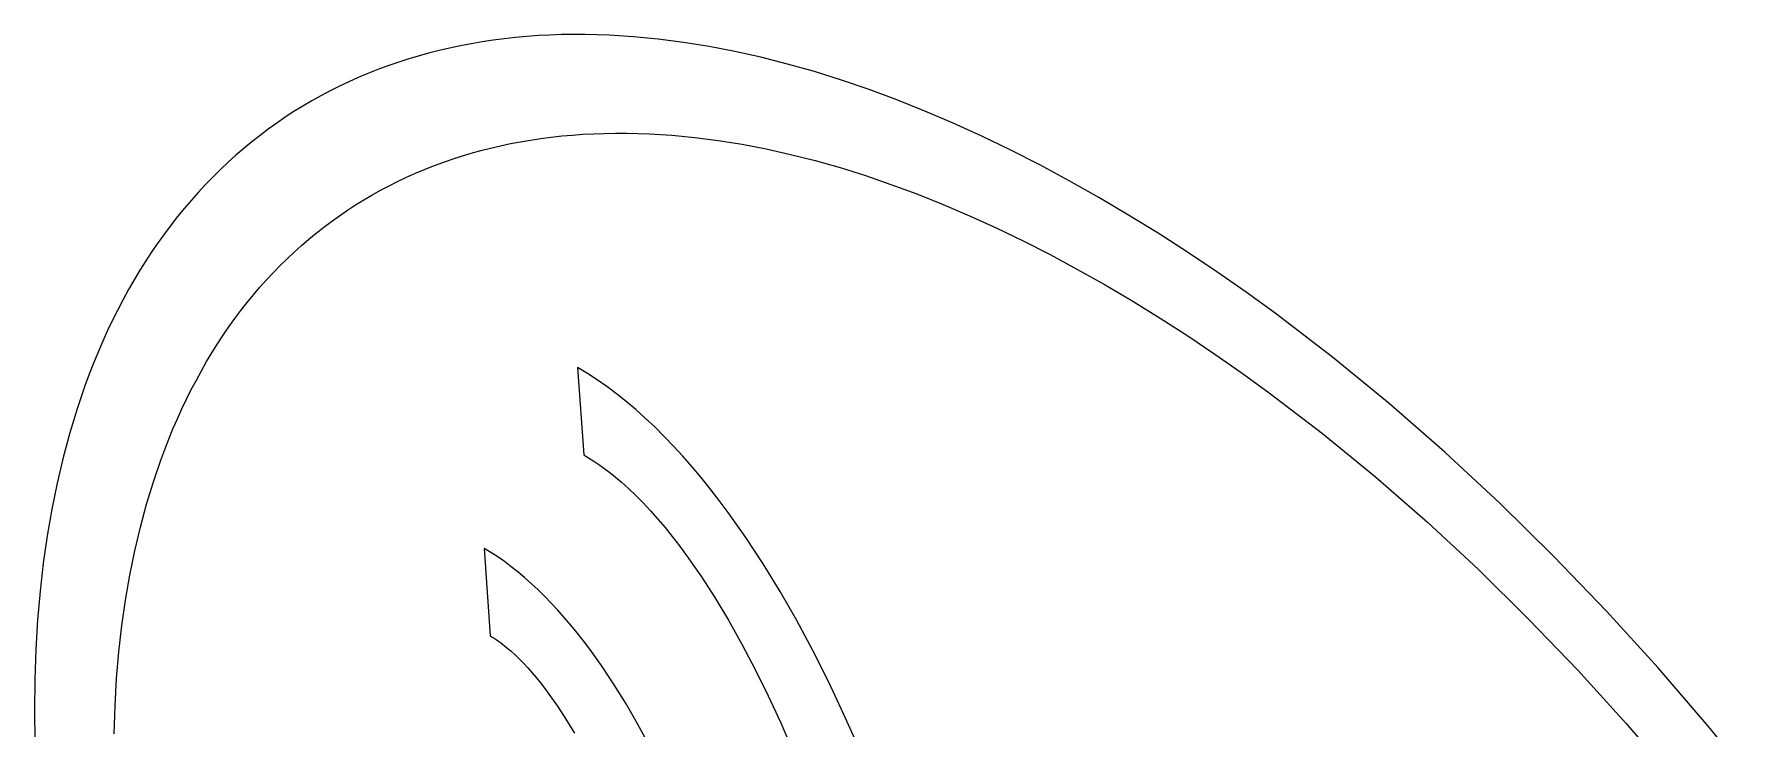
# Model space of a CAD drawing. Header units: millimetres. Extents: x -219 to 4970, y -9 to 3393.
# Drawn here: x 3511.08 to 3529.61, y 1907.52 to 1914.98 of the extents above; entities that cross this region are included whole.
import ezdxf

# ---------------------------------------------------------------- set-up
doc = ezdxf.new("R2010")
doc.units = ezdxf.units.MM
doc.layers.add('ZANO_R', color=7, linetype='Continuous', lineweight=0)

msp = doc.modelspace()

# ---------------------------------------------------------------- linework, layer by layer
at = {"layer": 'ZANO_R'}
for p, q in [((3515.435, 1914.808), (3515.322, 1914.78)), ((3515.549, 1914.835), (3515.435, 1914.808)), ((3515.664, 1914.859), (3515.549, 1914.835)), ((3515.78, 1914.881), (3515.664, 1914.859)), ((3515.898, 1914.901), (3515.78, 1914.881)), ((3516.017, 1914.919), (3515.898, 1914.901)), ((3516.136, 1914.935), (3516.017, 1914.919)), ((3516.257, 1914.948), (3516.136, 1914.935)), ((3516.379, 1914.959), (3516.257, 1914.948)), ((3516.503, 1914.968), (3516.379, 1914.959)), ((3516.627, 1914.974), (3516.503, 1914.968)), ((3516.752, 1914.979), (3516.627, 1914.974)), ((3516.879, 1914.981), (3516.752, 1914.979)), ((3517.006, 1914.98), (3516.879, 1914.981)), ((3517.265, 1914.973), (3517.006, 1914.98)), ((3517.527, 1914.957), (3517.265, 1914.973)), ((3517.793, 1914.931), (3517.527, 1914.957)), ((3518.064, 1914.896), (3517.793, 1914.931)), ((3518.338, 1914.852), (3518.064, 1914.896)), ((3518.616, 1914.799), (3518.338, 1914.852)), ((3514.883, 1914.643), (3514.776, 1914.604)), ((3514.991, 1914.68), (3514.883, 1914.643)), ((3515.1, 1914.716), (3514.991, 1914.68)), ((3515.21, 1914.749), (3515.1, 1914.716)), ((3515.322, 1914.78), (3515.21, 1914.749)), ((3518.897, 1914.736), (3518.616, 1914.799)), ((3519.183, 1914.663), (3518.897, 1914.736)), ((3519.471, 1914.582), (3519.183, 1914.663)), ((3514.464, 1914.472), (3514.363, 1914.424)), ((3514.567, 1914.518), (3514.464, 1914.472)), ((3514.671, 1914.562), (3514.567, 1914.518)), ((3514.776, 1914.604), (3514.671, 1914.562)), ((3519.764, 1914.49), (3519.471, 1914.582)), ((3520.059, 1914.389), (3519.764, 1914.49)), ((3514.066, 1914.267), (3513.97, 1914.21)), ((3514.164, 1914.321), (3514.066, 1914.267)), ((3514.263, 1914.374), (3514.164, 1914.321)), ((3514.363, 1914.424), (3514.263, 1914.374)), ((3520.358, 1914.279), (3520.059, 1914.389)), ((3520.659, 1914.158), (3520.358, 1914.279)), ((3513.782, 1914.091), (3513.69, 1914.028)), ((3513.875, 1914.151), (3513.782, 1914.091)), ((3513.97, 1914.21), (3513.875, 1914.151)), ((3520.964, 1914.028), (3520.659, 1914.158)), ((3513.51, 1913.896), (3513.422, 1913.827)), ((3513.599, 1913.963), (3513.51, 1913.896)), ((3513.69, 1914.028), (3513.599, 1913.963)), ((3516.642, 1913.877), (3516.755, 1913.89)), ((3516.755, 1913.89), (3516.869, 1913.9)), ((3516.869, 1913.9), (3516.983, 1913.908)), ((3516.983, 1913.908), (3517.099, 1913.914)), ((3517.099, 1913.914), (3517.216, 1913.918)), ((3517.216, 1913.918), (3517.334, 1913.92)), ((3517.334, 1913.92), (3517.453, 1913.92)), ((3517.453, 1913.92), (3517.693, 1913.913)), ((3517.693, 1913.913), (3517.937, 1913.898)), ((3517.937, 1913.898), (3518.185, 1913.874)), ((3521.272, 1913.888), (3520.964, 1914.028)), ((3521.583, 1913.738), (3521.272, 1913.888)), ((3513.336, 1913.756), (3513.251, 1913.683)), ((3513.422, 1913.827), (3513.336, 1913.756)), ((3515.677, 1913.674), (3515.78, 1913.704)), ((3515.78, 1913.704), (3515.884, 1913.733)), ((3515.884, 1913.733), (3515.989, 1913.76)), ((3515.989, 1913.76), (3516.095, 1913.785)), ((3516.095, 1913.785), (3516.202, 1913.807)), ((3516.202, 1913.807), (3516.311, 1913.828)), ((3516.311, 1913.828), (3516.42, 1913.846)), ((3516.42, 1913.846), (3516.531, 1913.863)), ((3516.531, 1913.863), (3516.642, 1913.877)), ((3518.185, 1913.874), (3518.437, 1913.842)), ((3518.437, 1913.842), (3518.693, 1913.801)), ((3518.693, 1913.801), (3518.951, 1913.751)), ((3518.951, 1913.751), (3519.214, 1913.692)), ((3521.896, 1913.579), (3521.583, 1913.738)), ((3513.085, 1913.53), (3513.005, 1913.451)), ((3513.167, 1913.607), (3513.085, 1913.53)), ((3513.251, 1913.683), (3513.167, 1913.607)), ((3515.181, 1913.489), (3515.278, 1913.53)), ((3515.278, 1913.53), (3515.376, 1913.569)), ((3515.376, 1913.569), (3515.475, 1913.606)), ((3515.475, 1913.606), (3515.575, 1913.641)), ((3515.575, 1913.641), (3515.677, 1913.674)), ((3519.214, 1913.692), (3519.479, 1913.625)), ((3519.479, 1913.625), (3519.748, 1913.549)), ((3519.748, 1913.549), (3520.02, 1913.464)), ((3522.212, 1913.409), (3521.896, 1913.579)), ((3512.925, 1913.369), (3512.848, 1913.286)), ((3513.005, 1913.451), (3512.925, 1913.369)), ((3514.805, 1913.306), (3514.897, 1913.355)), ((3514.897, 1913.355), (3514.99, 1913.402)), ((3514.99, 1913.402), (3515.085, 1913.447)), ((3515.085, 1913.447), (3515.181, 1913.489)), ((3520.02, 1913.464), (3520.295, 1913.369)), ((3520.295, 1913.369), (3520.574, 1913.266)), ((3522.531, 1913.229), (3522.212, 1913.409)), ((3512.772, 1913.201), (3512.697, 1913.113)), ((3512.848, 1913.286), (3512.772, 1913.201)), ((3514.449, 1913.092), (3514.536, 1913.148)), ((3514.536, 1913.148), (3514.625, 1913.203)), ((3514.625, 1913.203), (3514.714, 1913.255)), ((3514.714, 1913.255), (3514.805, 1913.306)), ((3520.574, 1913.266), (3520.855, 1913.154)), ((3520.855, 1913.154), (3521.139, 1913.033)), ((3522.85, 1913.04), (3522.531, 1913.229)), ((3512.624, 1913.024), (3512.553, 1912.933)), ((3512.697, 1913.113), (3512.624, 1913.024)), ((3514.196, 1912.91), (3514.279, 1912.972)), ((3514.279, 1912.972), (3514.364, 1913.033)), ((3514.364, 1913.033), (3514.449, 1913.092)), ((3521.139, 1913.033), (3521.425, 1912.903)), ((3523.168, 1912.844), (3522.85, 1913.04)), ((3512.483, 1912.839), (3512.414, 1912.744)), ((3512.553, 1912.933), (3512.483, 1912.839)), ((3513.955, 1912.711), (3514.034, 1912.78)), ((3514.034, 1912.78), (3514.114, 1912.846)), ((3514.114, 1912.846), (3514.196, 1912.91)), ((3521.425, 1912.903), (3521.715, 1912.763)), ((3523.485, 1912.64), (3523.168, 1912.844)), ((3512.347, 1912.647), (3512.282, 1912.548)), ((3512.414, 1912.744), (3512.347, 1912.647)), ((3513.801, 1912.569), (3513.877, 1912.641)), ((3513.877, 1912.641), (3513.955, 1912.711)), ((3521.715, 1912.763), (3522.006, 1912.615)), ((3522.006, 1912.615), (3522.301, 1912.456)), ((3523.8, 1912.429), (3523.485, 1912.64)), ((3512.219, 1912.446), (3512.156, 1912.343)), ((3512.282, 1912.548), (3512.219, 1912.446)), ((3513.58, 1912.342), (3513.652, 1912.42)), ((3513.652, 1912.42), (3513.725, 1912.496)), ((3513.725, 1912.496), (3513.801, 1912.569)), ((3522.301, 1912.456), (3522.598, 1912.289)), ((3524.113, 1912.21), (3523.8, 1912.429)), ((3512.096, 1912.238), (3512.037, 1912.131)), ((3512.156, 1912.343), (3512.096, 1912.238)), ((3513.439, 1912.181), (3513.509, 1912.263)), ((3513.509, 1912.263), (3513.58, 1912.342)), ((3522.598, 1912.289), (3522.895, 1912.113)), ((3512.037, 1912.131), (3511.98, 1912.022)), ((3513.305, 1912.013), (3513.371, 1912.098)), ((3513.371, 1912.098), (3513.439, 1912.181)), ((3522.895, 1912.113), (3523.191, 1911.93)), ((3524.425, 1911.984), (3524.113, 1912.21)), ((3511.925, 1911.911), (3511.871, 1911.798)), ((3511.98, 1912.022), (3511.925, 1911.911)), ((3513.176, 1911.837), (3513.239, 1911.926)), ((3513.239, 1911.926), (3513.305, 1912.013)), ((3523.191, 1911.93), (3523.486, 1911.74)), ((3525.042, 1911.512), (3524.425, 1911.984)), ((3511.819, 1911.683), (3511.768, 1911.567)), ((3511.871, 1911.798), (3511.819, 1911.683)), ((3513.053, 1911.654), (3513.113, 1911.747)), ((3513.113, 1911.747), (3513.176, 1911.837)), ((3523.486, 1911.74), (3523.779, 1911.544)), ((3511.768, 1911.567), (3511.719, 1911.448)), ((3512.936, 1911.464), (3512.993, 1911.56)), ((3512.993, 1911.56), (3513.053, 1911.654)), ((3523.779, 1911.544), (3524.071, 1911.34)), ((3525.652, 1911.013), (3525.042, 1911.512)), ((3511.672, 1911.328), (3511.627, 1911.205)), ((3511.719, 1911.448), (3511.672, 1911.328)), ((3512.825, 1911.266), (3512.879, 1911.366)), ((3512.879, 1911.366), (3512.936, 1911.464)), ((3516.978, 1911.37), (3516.925, 1911.401)), ((3516.925, 1911.401), (3516.992, 1910.461)), ((3517.031, 1911.338), (3516.978, 1911.37)), ((3517.135, 1911.27), (3517.031, 1911.338)), ((3524.071, 1911.34), (3524.362, 1911.13)), ((3511.627, 1911.205), (3511.542, 1910.955)), ((3512.72, 1911.061), (3512.771, 1911.165)), ((3512.771, 1911.165), (3512.825, 1911.266)), ((3517.24, 1911.197), (3517.135, 1911.27)), ((3517.344, 1911.119), (3517.24, 1911.197)), ((3517.447, 1911.037), (3517.344, 1911.119)), ((3524.362, 1911.13), (3524.937, 1910.69)), ((3511.542, 1910.955), (3511.463, 1910.697)), ((3512.621, 1910.849), (3512.67, 1910.956)), ((3512.67, 1910.956), (3512.72, 1911.061)), ((3517.55, 1910.949), (3517.447, 1911.037)), ((3517.653, 1910.858), (3517.55, 1910.949)), ((3526.252, 1910.49), (3525.652, 1911.013)), ((3512.529, 1910.63), (3512.574, 1910.741)), ((3512.574, 1910.741), (3512.621, 1910.849)), ((3517.754, 1910.762), (3517.653, 1910.858)), ((3517.856, 1910.661), (3517.754, 1910.762)), ((3511.463, 1910.697), (3511.392, 1910.432)), ((3512.485, 1910.518), (3512.529, 1910.63)), ((3517.956, 1910.556), (3517.856, 1910.661)), ((3518.056, 1910.447), (3517.956, 1910.556)), ((3524.937, 1910.69), (3525.504, 1910.226)), ((3511.392, 1910.432), (3511.328, 1910.159)), ((3512.363, 1910.171), (3512.442, 1910.404)), ((3512.442, 1910.404), (3512.485, 1910.518)), ((3516.992, 1910.461), (3517.032, 1910.438)), ((3517.032, 1910.438), (3517.072, 1910.413)), ((3517.072, 1910.413), (3517.112, 1910.387)), ((3517.112, 1910.387), (3517.152, 1910.359)), ((3517.152, 1910.359), (3517.192, 1910.331)), ((3518.156, 1910.334), (3518.056, 1910.447)), ((3526.842, 1909.942), (3526.252, 1910.49)), ((3517.192, 1910.331), (3517.232, 1910.301)), ((3517.232, 1910.301), (3517.272, 1910.271)), ((3517.272, 1910.271), (3517.312, 1910.239)), ((3517.312, 1910.239), (3517.392, 1910.172)), ((3518.254, 1910.217), (3518.156, 1910.334)), ((3518.352, 1910.096), (3518.254, 1910.217)), ((3525.504, 1910.226), (3526.063, 1909.738)), ((3511.328, 1910.159), (3511.271, 1909.879)), ((3512.29, 1909.931), (3512.363, 1910.171)), ((3517.392, 1910.172), (3517.472, 1910.1)), ((3517.472, 1910.1), (3517.551, 1910.025)), ((3517.551, 1910.025), (3517.63, 1909.945)), ((3518.449, 1909.971), (3518.352, 1910.096)), ((3511.271, 1909.879), (3511.221, 1909.592)), ((3512.223, 1909.684), (3512.29, 1909.931)), ((3517.63, 1909.945), (3517.709, 1909.861)), ((3517.709, 1909.861), (3517.787, 1909.772)), ((3518.545, 1909.842), (3518.449, 1909.971)), ((3518.735, 1909.573), (3518.545, 1909.842)), ((3527.421, 1909.372), (3526.842, 1909.942)), ((3512.164, 1909.43), (3512.223, 1909.684)), ((3517.787, 1909.772), (3517.865, 1909.68)), ((3517.865, 1909.68), (3517.943, 1909.584)), ((3526.063, 1909.738), (3526.613, 1909.228)), ((3511.221, 1909.592), (3511.179, 1909.297)), ((3515.956, 1909.435), (3515.919, 1909.457)), ((3515.919, 1909.457), (3515.985, 1908.517)), ((3515.992, 1909.412), (3515.956, 1909.435)), ((3517.943, 1909.584), (3518.02, 1909.484)), ((3518.02, 1909.484), (3518.097, 1909.381)), ((3518.921, 1909.29), (3518.735, 1909.573)), ((3511.179, 1909.297), (3511.145, 1908.996)), ((3512.111, 1909.169), (3512.164, 1909.43)), ((3516.066, 1909.365), (3515.992, 1909.412)), ((3516.139, 1909.314), (3516.066, 1909.365)), ((3516.212, 1909.259), (3516.139, 1909.314)), ((3516.285, 1909.202), (3516.212, 1909.259)), ((3518.097, 1909.381), (3518.173, 1909.273)), ((3518.173, 1909.273), (3518.249, 1909.162)), ((3519.103, 1908.992), (3518.921, 1909.29)), ((3527.989, 1908.781), (3527.421, 1909.372)), ((3512.065, 1908.901), (3512.111, 1909.169)), ((3516.357, 1909.141), (3516.285, 1909.202)), ((3516.429, 1909.077), (3516.357, 1909.141)), ((3516.5, 1909.01), (3516.429, 1909.077)), ((3518.249, 1909.162), (3518.399, 1908.93)), ((3526.613, 1909.228), (3527.152, 1908.697)), ((3511.145, 1908.996), (3511.118, 1908.687)), ((3512.025, 1908.627), (3512.065, 1908.901)), ((3516.572, 1908.941), (3516.5, 1909.01)), ((3516.642, 1908.868), (3516.572, 1908.941)), ((3518.399, 1908.93), (3518.547, 1908.684)), ((3519.281, 1908.682), (3519.103, 1908.992)), ((3516.712, 1908.792), (3516.642, 1908.868)), ((3516.782, 1908.714), (3516.712, 1908.792)), ((3516.851, 1908.633), (3516.782, 1908.714)), ((3527.152, 1908.697), (3527.681, 1908.147)), ((3528.544, 1908.171), (3527.989, 1908.781)), ((3511.118, 1908.687), (3511.099, 1908.371)), ((3511.993, 1908.346), (3512.025, 1908.627)), ((3515.985, 1908.517), (3516.007, 1908.504)), ((3516.92, 1908.549), (3516.851, 1908.633)), ((3516.988, 1908.462), (3516.92, 1908.549)), ((3518.547, 1908.684), (3518.692, 1908.426)), ((3519.454, 1908.359), (3519.281, 1908.682)), ((3511.099, 1908.371), (3511.088, 1908.048)), ((3511.968, 1908.059), (3511.993, 1908.346)), ((3516.007, 1908.504), (3516.029, 1908.49)), ((3516.029, 1908.49), (3516.051, 1908.476)), ((3516.051, 1908.476), (3516.073, 1908.461)), ((3516.073, 1908.461), (3516.095, 1908.445)), ((3516.095, 1908.445), (3516.117, 1908.428)), ((3516.117, 1908.428), (3516.14, 1908.411)), ((3516.14, 1908.411), (3516.162, 1908.393)), ((3516.162, 1908.393), (3516.207, 1908.355)), ((3516.207, 1908.355), (3516.252, 1908.314)), ((3517.055, 1908.373), (3516.988, 1908.462)), ((3517.188, 1908.187), (3517.055, 1908.373)), ((3518.692, 1908.426), (3518.834, 1908.155)), ((3519.622, 1908.025), (3519.454, 1908.359)), ((3516.252, 1908.314), (3516.297, 1908.27)), ((3516.297, 1908.27), (3516.343, 1908.223)), ((3516.343, 1908.223), (3516.388, 1908.174)), ((3516.388, 1908.174), (3516.434, 1908.123)), ((3517.318, 1907.991), (3517.188, 1908.187)), ((3518.834, 1908.155), (3518.973, 1907.873)), ((3527.681, 1908.147), (3528.198, 1907.578)), ((3529.086, 1907.541), (3528.544, 1908.171)), ((3511.088, 1908.048), (3511.084, 1907.718)), ((3511.951, 1907.764), (3511.968, 1908.059)), ((3516.434, 1908.123), (3516.48, 1908.068)), ((3516.48, 1908.068), (3516.525, 1908.012)), ((3516.525, 1908.012), (3516.571, 1907.952)), ((3516.571, 1907.952), (3516.617, 1907.891)), ((3517.446, 1907.786), (3517.318, 1907.991)), ((3519.786, 1907.679), (3519.622, 1908.025)), ((3511.94, 1907.464), (3511.951, 1907.764)), ((3516.617, 1907.891), (3516.663, 1907.826)), ((3516.663, 1907.826), (3516.709, 1907.76)), ((3517.57, 1907.571), (3517.446, 1907.786)), ((3518.973, 1907.873), (3519.109, 1907.58)), ((3511.084, 1907.718), (3511.089, 1907.381)), ((3516.709, 1907.76), (3516.8, 1907.62)), ((3516.8, 1907.62), (3516.89, 1907.47)), ((3519.109, 1907.58), (3519.241, 1907.276)), ((3519.944, 1907.322), (3519.786, 1907.679)), ((3517.692, 1907.349), (3517.57, 1907.571)), ((3528.198, 1907.578), (3528.702, 1906.992)), ((3529.613, 1906.895), (3529.086, 1907.541))]:
    msp.add_line(p, q, dxfattribs=at)

doc.saveas('drawing.dxf')
